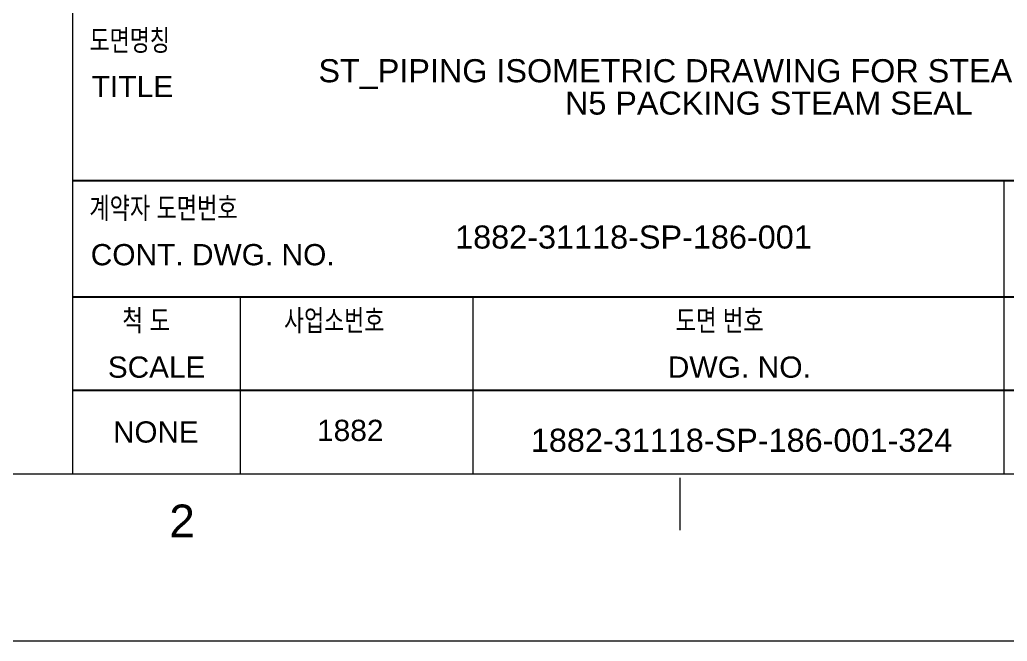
# Model space of a CAD drawing. Header units: inches. Extents: x 0 to 841, y 0 to 594.
# Drawn here: x 661 to 767.9, y 0 to 67.3 of the extents above; entities that cross this region are included whole.
import ezdxf
from ezdxf.enums import TextEntityAlignment as Align

# ---------------------------------------------------------------- set-up
doc = ezdxf.new("R2010")
doc.units = ezdxf.units.IN
doc.header["$MEASUREMENT"] = 0
for name, color, linetype in [('BG 0 -2', 7, 'Continuous'), ('BG VPORT', 7, 'Continuous'), ('FRAME', 7, 'Continuous')]:
    doc.layers.add(name, color=color, linetype=linetype)
doc.styles.add('Arial', font='arial.ttf')

msp = doc.modelspace()

# ---------------------------------------------------------------- linework, layer by layer
at = {"layer": 'BG 0 -2', "color": 7, "linetype": 'Continuous', "lineweight": 9}
for p, q in [((666.66, 220.36), (666.66, 18.11)), ((767.52, 49.88), (767.52, 18.11)), ((684.82, 37.27), (684.82, 18.11)), ((710.03, 37.27), (710.03, 18.11)), ((25.11, 18.11), (815.93, 18.11)), ((732.45, 17.68), (732.45, 12.02)), ((841, 0), (0, 0))]:
    msp.add_line(p, q, dxfattribs=at)
at = {"layer": 'BG VPORT', "color": 7, "linetype": 'Continuous', "lineweight": 25}
for p, q in [((666.66, 49.88), (815.93, 49.88)), ((666.66, 37.27), (815.93, 37.27)), ((666.66, 27.18), (815.93, 27.18))]:
    msp.add_line(p, q, dxfattribs=at)

# ---------------------------------------------------------------- texts
at = {"layer": 'BG 0 -2', "color": 7, "style": 'Arial', "width": 1.008516}
msp.add_text('2', height=3.54, dxfattribs=at).set_placement((678.53, 13.05), align=Align.MIDDLE)
at = {"layer": 'BG VPORT', "color": 7, "style": 'Arial'}
for s, width, p in [('도면명칭', 0.752508, (668.52, 63.9)), ('TITLE', 1.012319, (668.73, 58.89)), ('계약자 도면번호', 0.761293, (668.49, 45.74)), ('CONT. DWG. NO.', 1.006777, (668.64, 40.69)), ('척 도', 0.780824, (672.05, 33.57)), ('사업소번호', 0.752508, (689.57, 33.57)), ('도면 번호', 0.767495, (731.98, 33.57)), ('SCALE', 1.002175, (670.49, 28.52)), ('DWG. NO.', 1.010364, (731.12, 28.52)), ('NONE', 0.997208, (671.06, 21.5)), ('1882', 1.008516, (693.14, 21.67))]:
    msp.add_text(s, height=2.3, dxfattribs=dict(at, width=width)).set_placement(p)
at = {"layer": 'FRAME', "color": 7, "style": 'Arial'}
for s, width, p in [('ST_PIPING ISOMETRIC DRAWING FOR STEAM SYSTEM', 1.003138, (693.3, 60.5)), ('N5 PACKING STEAM SEAL', 1.002452, (720, 57)), ('1882-31118-SP-186-001', 1.004738, (708.1, 42.5)), ('1882-31118-SP-186-001-324', 1.004634, (716.3, 20.5))]:
    msp.add_text(s, height=2.5, dxfattribs=dict(at, width=width)).set_placement(p)

doc.saveas('drawing.dxf')
